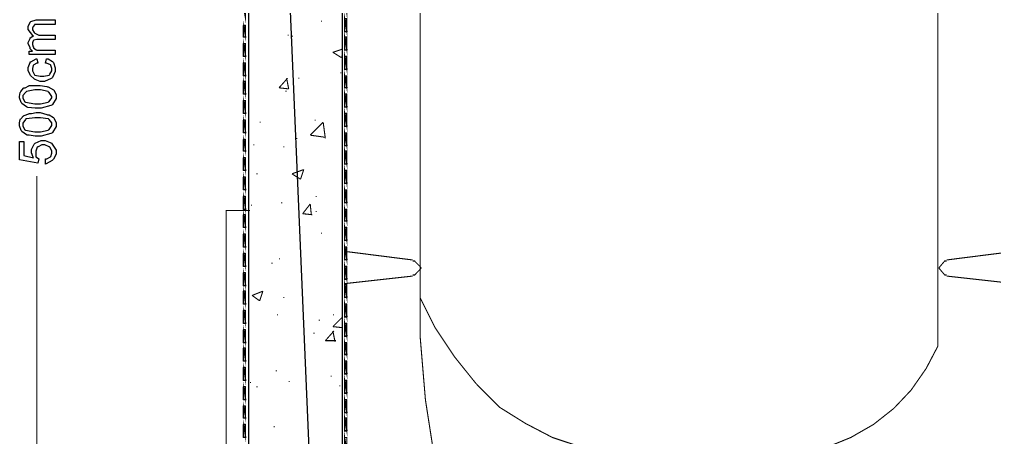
# Model space of a CAD drawing. Header units: metres. Extents: x -593 to 248, y 430 to 1024.
# Drawn here: x -519.59 to -481.19, y 899.62 to 916.09 of the extents above; entities that cross this region are included whole.
import ezdxf

# ---------------------------------------------------------------- set-up
doc = ezdxf.new("R2010")
doc.units = ezdxf.units.M
doc.header["$MEASUREMENT"] = 0
for name, color, linetype in [('C00-00-00-BLACK', 7, 'Continuous'), ('C00-7E-FF', 150, 'Continuous'), ('C00-FF-00', 3, 'Continuous'), ('C93-95-97', 253, 'Continuous'), ('CFF-00-00', 1, 'Continuous'), ('CFF-7E-00', 30, 'Continuous')]:
    doc.layers.add(name, color=color, linetype=linetype)

msp = doc.modelspace()

# ---------------------------------------------------------------- linework, layer by layer
at = {"layer": 'C00-00-00-BLACK', "const_width": 0.0423}
for points in [[(-506.871, 868.083), (-506.871, 967.316)], [(-510.558, 958.754), (-510.558, 868.083), (-506.871, 868.083)], [(-507.717, 916.026), (-507.674, 916.026)], [(-509.032, 915.473), (-508.99, 915.473)], [(-508.862, 915.431), (-508.821, 915.431)], [(-507.251, 914.796), (-506.871, 914.923)], [(-507.251, 914.796), (-506.912, 914.584)], [(-506.912, 914.584), (-506.871, 914.711)], [(-509.373, 913.396), (-509.032, 913.777)], [(-508.99, 913.354), (-509.074, 913.777)], [(-508.609, 913.777), (-508.566, 913.777)], [(-506.955, 913.991), (-506.912, 913.991)], [(-509.373, 913.396), (-508.99, 913.354)], [(-509.117, 913.269), (-509.074, 913.269)], [(-507.973, 912.126), (-507.932, 912.126)], [(-510.135, 912.041), (-510.093, 912.041)], [(-508.143, 911.531), (-507.633, 912.041)], [(-507.547, 911.403), (-507.633, 912.041)], [(-508.694, 911.403), (-508.651, 911.403)], [(-508.143, 911.531), (-507.547, 911.446)], [(-510.389, 911.15), (-510.347, 911.15)], [(-509.201, 911.066), (-509.158, 911.066)], [(-508.735, 911.15), (-508.694, 911.15)], [(-508.862, 910.007), (-508.396, 910.177)], [(-508.524, 909.792), (-508.396, 910.177)], [(-510.262, 910.007), (-510.219, 910.007)], [(-508.862, 910.007), (-508.524, 909.792)], [(-507.932, 909.116), (-507.889, 909.116)], [(-510.474, 908.777), (-510.432, 908.777)], [(-509.289, 908.861), (-509.246, 908.861)], [(-508.439, 908.437), (-508.143, 908.819)], [(-508.1, 908.395), (-508.143, 908.819)], [(-510.516, 908.564), (-511.45, 908.564), (-511.45, 872.788)], [(-508.439, 908.437), (-508.059, 908.395)], [(-507.932, 908.523), (-507.889, 908.523)], [(-507.717, 907.673), (-507.674, 907.673)], [(-506.785, 906.953), (-504.113, 906.614)], [(-480.404, 906.953), (-483.076, 906.614)], [(-509.669, 906.488), (-509.627, 906.488)], [(-509.373, 906.657), (-509.331, 906.657)], [(-503.775, 906.277), (-503.785, 906.319), (-504.032, 906.573), (-504.113, 906.573)], [(-483.076, 906.573), (-483.152, 906.573), (-483.366, 906.319), (-483.375, 906.277)], [(-506.785, 905.682), (-504.113, 905.979)], [(-504.113, 906.022), (-504.029, 906.022), (-503.785, 906.277), (-503.775, 906.318)], [(-483.375, 906.318), (-483.366, 906.277), (-483.149, 906.022), (-483.076, 906.022)], [(-480.404, 905.682), (-483.076, 905.979)], [(-510.432, 905.216), (-510.008, 905.384)], [(-510.432, 905.216), (-510.135, 905.004)], [(-510.135, 905.004), (-510.008, 905.384)], [(-509.201, 905.13), (-509.158, 905.13)], [(-509.457, 904.454), (-509.416, 904.454)], [(-507.251, 904.454), (-507.208, 904.454)], [(-507.804, 904.242), (-507.76, 904.242)], [(-507.251, 903.988), (-506.871, 904.368)], [(-508.016, 903.73), (-507.973, 903.73)], [(-507.547, 903.434), (-507.208, 903.819)], [(-507.251, 903.988), (-506.871, 903.945)], [(-507.167, 903.393), (-507.251, 903.819)], [(-507.547, 903.434), (-507.125, 903.434)], [(-509.5, 902.249), (-509.457, 902.249)], [(-510.516, 901.783), (-510.474, 901.783)], [(-508.99, 901.826), (-508.948, 901.826)], [(-507.337, 902.038), (-507.294, 902.038)], [(-510.262, 901.612), (-510.219, 901.612)], [(-506.998, 901.654), (-506.955, 901.654)], [(-509.585, 900.045), (-509.543, 900.045)]]:
    msp.add_lwpolyline(points, dxfattribs=at)
at = {"layer": 'C00-7E-FF', "const_width": 0.0423}
msp.add_lwpolyline([(-518.914, 868.676), (-518.914, 909.922)], dxfattribs=at)
at = {"layer": 'C00-FF-00', "const_width": 0.0423}
for points in [[(-506.701, 916.83), (-506.785, 916.83), (-506.701, 916.323), (-506.701, 916.83)], [(-510.688, 916.576), (-510.773, 916.576), (-510.688, 916.11), (-510.688, 916.576)], [(-506.785, 916.11), (-506.701, 915.603), (-506.785, 915.603), (-506.785, 916.11)], [(-510.773, 915.854), (-510.688, 915.389), (-510.773, 915.389), (-510.773, 915.854)], [(-506.701, 916.11), (-506.785, 916.11), (-506.701, 915.603), (-506.701, 916.11)], [(-510.688, 915.854), (-510.773, 915.854), (-510.688, 915.389), (-510.688, 915.854)], [(-506.785, 915.389), (-506.701, 914.88), (-506.785, 914.88), (-506.785, 915.389)], [(-510.773, 915.135), (-510.688, 914.626), (-510.773, 914.626), (-510.773, 915.135)], [(-506.701, 915.389), (-506.785, 915.389), (-506.701, 914.88), (-506.701, 915.389)], [(-510.688, 915.135), (-510.773, 915.135), (-510.688, 914.626), (-510.688, 915.135)], [(-506.785, 914.626), (-506.701, 914.118), (-506.785, 914.118), (-506.785, 914.626)], [(-510.773, 914.373), (-510.688, 913.864), (-510.773, 913.864), (-510.773, 914.373)], [(-506.701, 914.626), (-506.785, 914.626), (-506.701, 914.118), (-506.701, 914.626)], [(-510.688, 914.373), (-510.773, 914.373), (-510.688, 913.864), (-510.688, 914.373)], [(-506.785, 913.861), (-506.701, 913.396), (-506.785, 913.396), (-506.785, 913.861)], [(-510.688, 913.651), (-510.773, 913.651), (-510.688, 913.142), (-510.688, 913.651)], [(-510.773, 913.651), (-510.688, 913.142), (-510.773, 913.142), (-510.773, 913.651)], [(-506.701, 913.861), (-506.785, 913.861), (-506.701, 913.396), (-506.701, 913.861)], [(-506.785, 913.142), (-506.701, 912.634), (-506.785, 912.634), (-506.785, 913.142)], [(-510.688, 912.889), (-510.773, 912.889), (-510.688, 912.38), (-510.688, 912.889)], [(-510.773, 912.889), (-510.688, 912.38), (-510.773, 912.38), (-510.773, 912.889)], [(-506.701, 913.142), (-506.785, 913.142), (-506.701, 912.634), (-506.701, 913.142)], [(-506.785, 912.38), (-506.701, 911.872), (-506.785, 911.872), (-506.785, 912.38)], [(-510.688, 912.126), (-510.773, 912.126), (-510.688, 911.618), (-510.688, 912.126)], [(-510.773, 912.126), (-510.688, 911.618), (-510.773, 911.618), (-510.773, 912.126)], [(-506.701, 912.38), (-506.785, 912.38), (-506.701, 911.872), (-506.701, 912.38)], [(-506.785, 911.615), (-506.701, 911.107), (-506.785, 911.107), (-506.785, 911.615)], [(-510.688, 911.362), (-510.773, 911.362), (-510.688, 910.896), (-510.688, 911.362)], [(-510.773, 911.362), (-510.688, 910.896), (-510.773, 910.896), (-510.773, 911.362)], [(-506.701, 911.615), (-506.785, 911.615), (-506.701, 911.107), (-506.701, 911.615)], [(-506.785, 910.896), (-506.701, 910.388), (-506.785, 910.388), (-506.785, 910.896)], [(-510.688, 910.642), (-510.773, 910.642), (-510.688, 910.134), (-510.688, 910.642)], [(-510.773, 910.642), (-510.688, 910.134), (-510.773, 910.134), (-510.773, 910.642)], [(-506.701, 910.896), (-506.785, 910.896), (-506.701, 910.388), (-506.701, 910.896)], [(-506.785, 910.134), (-506.701, 909.626), (-506.785, 909.626), (-506.785, 910.134)], [(-510.688, 909.88), (-510.773, 909.88), (-510.688, 909.372), (-510.688, 909.88)], [(-510.773, 909.88), (-510.688, 909.372), (-510.773, 909.372), (-510.773, 909.88)], [(-506.701, 910.134), (-506.785, 910.134), (-506.701, 909.626), (-506.701, 910.134)], [(-506.785, 909.369), (-506.701, 908.861), (-506.785, 908.861), (-506.785, 909.369)], [(-510.688, 909.116), (-510.773, 909.116), (-510.688, 908.607), (-510.688, 909.116)], [(-510.773, 909.116), (-510.688, 908.607), (-510.773, 908.607), (-510.773, 909.116)], [(-506.701, 909.369), (-506.785, 909.369), (-506.701, 908.861), (-506.701, 909.369)], [(-506.785, 908.607), (-506.701, 908.142), (-506.785, 908.142), (-506.785, 908.607)], [(-510.688, 908.395), (-510.773, 908.395), (-510.688, 907.888), (-510.688, 908.395)], [(-510.773, 908.395), (-510.688, 907.888), (-510.773, 907.888), (-510.773, 908.395)], [(-506.701, 908.607), (-506.785, 908.607), (-506.701, 908.142), (-506.701, 908.607)], [(-510.773, 907.631), (-510.688, 907.123), (-510.773, 907.123), (-510.773, 907.631)], [(-506.701, 907.888), (-506.785, 907.888), (-506.701, 907.379), (-506.701, 907.888)], [(-506.785, 907.888), (-506.701, 907.379), (-506.785, 907.379), (-506.785, 907.888)], [(-510.688, 907.631), (-510.773, 907.631), (-510.688, 907.123), (-510.688, 907.631)], [(-510.773, 906.869), (-510.688, 906.361), (-510.773, 906.361), (-510.773, 906.869)], [(-506.701, 907.123), (-506.785, 907.123), (-506.701, 906.614), (-506.701, 907.123)], [(-506.785, 907.123), (-506.701, 906.614), (-506.785, 906.614), (-506.785, 907.123)], [(-510.688, 906.869), (-510.773, 906.869), (-510.688, 906.361), (-510.688, 906.869)], [(-510.773, 906.107), (-510.688, 905.599), (-510.773, 905.599), (-510.773, 906.107)], [(-506.701, 906.361), (-506.785, 906.361), (-506.701, 905.852), (-506.701, 906.361)], [(-506.785, 906.361), (-506.701, 905.852), (-506.785, 905.852), (-506.785, 906.361)], [(-510.688, 906.107), (-510.773, 906.107), (-510.688, 905.599), (-510.688, 906.107)], [(-510.773, 905.384), (-510.688, 904.877), (-510.773, 904.877), (-510.773, 905.384)], [(-506.701, 905.639), (-506.785, 905.639), (-506.701, 905.13), (-506.701, 905.639)], [(-506.785, 905.639), (-506.701, 905.13), (-506.785, 905.13), (-506.785, 905.639)], [(-510.688, 905.384), (-510.773, 905.384), (-510.688, 904.877), (-510.688, 905.384)], [(-510.773, 904.623), (-510.688, 904.115), (-510.773, 904.115), (-510.773, 904.623)], [(-506.701, 904.877), (-506.785, 904.877), (-506.701, 904.368), (-506.701, 904.877)], [(-506.785, 904.877), (-506.701, 904.368), (-506.785, 904.368), (-506.785, 904.877)], [(-510.688, 904.623), (-510.773, 904.623), (-510.688, 904.115), (-510.688, 904.623)], [(-510.773, 903.861), (-510.688, 903.353), (-510.773, 903.353), (-510.773, 903.861)], [(-506.701, 904.115), (-506.785, 904.115), (-506.701, 903.606), (-506.701, 904.115)], [(-506.785, 904.115), (-506.701, 903.606), (-506.785, 903.606), (-506.785, 904.115)], [(-510.688, 903.861), (-510.773, 903.861), (-510.688, 903.353), (-510.688, 903.861)], [(-510.773, 903.138), (-510.688, 902.63), (-510.773, 902.63), (-510.773, 903.138)], [(-506.701, 903.35), (-506.785, 903.35), (-506.701, 902.884), (-506.701, 903.35)], [(-506.785, 903.35), (-506.701, 902.884), (-506.785, 902.884), (-506.785, 903.35)], [(-510.688, 903.138), (-510.773, 903.138), (-510.688, 902.63), (-510.688, 903.138)], [(-510.773, 902.376), (-510.688, 901.868), (-510.773, 901.868), (-510.773, 902.376)], [(-506.701, 902.63), (-506.785, 902.63), (-506.701, 902.122), (-506.701, 902.63)], [(-506.785, 902.63), (-506.701, 902.122), (-506.785, 902.122), (-506.785, 902.63)], [(-510.688, 902.376), (-510.773, 902.376), (-510.688, 901.868), (-510.688, 902.376)], [(-506.785, 901.868), (-506.701, 901.36), (-506.785, 901.36), (-506.785, 901.868)], [(-510.773, 901.612), (-510.688, 901.104), (-510.773, 901.104), (-510.773, 901.612)], [(-506.701, 901.868), (-506.785, 901.868), (-506.701, 901.36), (-506.701, 901.868)], [(-510.688, 901.612), (-510.773, 901.612), (-510.688, 901.104), (-510.688, 901.612)], [(-506.785, 901.104), (-506.701, 900.595), (-506.785, 900.595), (-506.785, 901.104)], [(-510.773, 900.85), (-510.688, 900.384), (-510.773, 900.384), (-510.773, 900.85)], [(-506.701, 901.104), (-506.785, 901.104), (-506.701, 900.595), (-506.701, 901.104)], [(-510.688, 900.85), (-510.773, 900.85), (-510.688, 900.384), (-510.688, 900.85)], [(-506.785, 900.384), (-506.701, 899.876), (-506.785, 899.876), (-506.785, 900.384)], [(-510.773, 900.13), (-510.688, 899.622), (-510.773, 899.622), (-510.773, 900.13)], [(-506.701, 900.384), (-506.785, 900.384), (-506.701, 899.876), (-506.701, 900.384)], [(-510.688, 900.13), (-510.773, 900.13), (-510.688, 899.622), (-510.688, 900.13)], [(-506.785, 899.619), (-506.701, 899.111), (-506.785, 899.111), (-506.785, 899.619)], [(-506.701, 899.619), (-506.785, 899.619), (-506.701, 899.111), (-506.701, 899.619)]]:
    msp.add_lwpolyline(points, close=True, dxfattribs=at)
at = {"layer": 'C00-FF-00'}
for points in [[(-506.701, 916.11), (-506.785, 916.11), (-506.701, 915.603), (-506.701, 916.11)], [(-506.785, 916.11), (-506.701, 915.603), (-506.785, 915.603), (-506.785, 916.11)], [(-510.688, 915.854), (-510.773, 915.854), (-510.688, 915.389), (-510.688, 915.854)], [(-510.773, 915.854), (-510.688, 915.389), (-510.773, 915.389), (-510.773, 915.854)], [(-506.701, 915.389), (-506.785, 915.389), (-506.701, 914.88), (-506.701, 915.389)], [(-506.785, 915.389), (-506.701, 914.88), (-506.785, 914.88), (-506.785, 915.389)], [(-510.688, 915.135), (-510.773, 915.135), (-510.688, 914.626), (-510.688, 915.135)], [(-510.773, 915.135), (-510.688, 914.626), (-510.773, 914.626), (-510.773, 915.135)], [(-506.701, 914.626), (-506.785, 914.626), (-506.701, 914.118), (-506.701, 914.626)], [(-506.785, 914.626), (-506.701, 914.118), (-506.785, 914.118), (-506.785, 914.626)], [(-510.688, 914.373), (-510.773, 914.373), (-510.688, 913.864), (-510.688, 914.373)], [(-510.773, 914.373), (-510.688, 913.864), (-510.773, 913.864), (-510.773, 914.373)], [(-510.688, 913.651), (-510.773, 913.651), (-510.688, 913.142), (-510.688, 913.651)], [(-510.773, 913.651), (-510.688, 913.142), (-510.773, 913.142), (-510.773, 913.651)], [(-506.701, 913.861), (-506.785, 913.861), (-506.701, 913.396), (-506.701, 913.861)], [(-506.785, 913.861), (-506.701, 913.396), (-506.785, 913.396), (-506.785, 913.861)], [(-510.688, 912.889), (-510.773, 912.889), (-510.688, 912.38), (-510.688, 912.889)], [(-510.773, 912.889), (-510.688, 912.38), (-510.773, 912.38), (-510.773, 912.889)], [(-506.701, 913.142), (-506.785, 913.142), (-506.701, 912.634), (-506.701, 913.142)], [(-506.785, 913.142), (-506.701, 912.634), (-506.785, 912.634), (-506.785, 913.142)], [(-510.688, 912.126), (-510.773, 912.126), (-510.688, 911.618), (-510.688, 912.126)], [(-510.773, 912.126), (-510.688, 911.618), (-510.773, 911.618), (-510.773, 912.126)], [(-506.701, 912.38), (-506.785, 912.38), (-506.701, 911.872), (-506.701, 912.38)], [(-506.785, 912.38), (-506.701, 911.872), (-506.785, 911.872), (-506.785, 912.38)], [(-510.688, 911.362), (-510.773, 911.362), (-510.688, 910.896), (-510.688, 911.362)], [(-510.773, 911.362), (-510.688, 910.896), (-510.773, 910.896), (-510.773, 911.362)], [(-506.701, 911.615), (-506.785, 911.615), (-506.701, 911.107), (-506.701, 911.615)], [(-506.785, 911.615), (-506.701, 911.107), (-506.785, 911.107), (-506.785, 911.615)], [(-510.688, 910.642), (-510.773, 910.642), (-510.688, 910.134), (-510.688, 910.642)], [(-510.773, 910.642), (-510.688, 910.134), (-510.773, 910.134), (-510.773, 910.642)], [(-506.701, 910.896), (-506.785, 910.896), (-506.701, 910.388), (-506.701, 910.896)], [(-506.785, 910.896), (-506.701, 910.388), (-506.785, 910.388), (-506.785, 910.896)], [(-510.688, 909.88), (-510.773, 909.88), (-510.688, 909.372), (-510.688, 909.88)], [(-510.773, 909.88), (-510.688, 909.372), (-510.773, 909.372), (-510.773, 909.88)], [(-506.701, 910.134), (-506.785, 910.134), (-506.701, 909.626), (-506.701, 910.134)], [(-506.785, 910.134), (-506.701, 909.626), (-506.785, 909.626), (-506.785, 910.134)], [(-510.688, 909.116), (-510.773, 909.116), (-510.688, 908.607), (-510.688, 909.116)], [(-510.773, 909.116), (-510.688, 908.607), (-510.773, 908.607), (-510.773, 909.116)], [(-506.701, 909.369), (-506.785, 909.369), (-506.701, 908.861), (-506.701, 909.369)], [(-506.785, 909.369), (-506.701, 908.861), (-506.785, 908.861), (-506.785, 909.369)], [(-510.688, 908.395), (-510.773, 908.395), (-510.688, 907.888), (-510.688, 908.395)], [(-510.773, 908.395), (-510.688, 907.888), (-510.773, 907.888), (-510.773, 908.395)], [(-506.701, 908.607), (-506.785, 908.607), (-506.701, 908.142), (-506.701, 908.607)], [(-506.785, 908.607), (-506.701, 908.142), (-506.785, 908.142), (-506.785, 908.607)], [(-506.701, 907.888), (-506.785, 907.888), (-506.701, 907.379), (-506.701, 907.888)], [(-506.785, 907.888), (-506.701, 907.379), (-506.785, 907.379), (-506.785, 907.888)], [(-510.688, 907.631), (-510.773, 907.631), (-510.688, 907.123), (-510.688, 907.631)], [(-510.773, 907.631), (-510.688, 907.123), (-510.773, 907.123), (-510.773, 907.631)], [(-506.701, 907.123), (-506.785, 907.123), (-506.701, 906.614), (-506.701, 907.123)], [(-506.785, 907.123), (-506.701, 906.614), (-506.785, 906.614), (-506.785, 907.123)], [(-510.688, 906.869), (-510.773, 906.869), (-510.688, 906.361), (-510.688, 906.869)], [(-510.773, 906.869), (-510.688, 906.361), (-510.773, 906.361), (-510.773, 906.869)], [(-506.701, 906.361), (-506.785, 906.361), (-506.701, 905.852), (-506.701, 906.361)], [(-506.785, 906.361), (-506.701, 905.852), (-506.785, 905.852), (-506.785, 906.361)], [(-510.688, 906.107), (-510.773, 906.107), (-510.688, 905.599), (-510.688, 906.107)], [(-510.773, 906.107), (-510.688, 905.599), (-510.773, 905.599), (-510.773, 906.107)], [(-506.701, 905.639), (-506.785, 905.639), (-506.701, 905.13), (-506.701, 905.639)], [(-506.785, 905.639), (-506.701, 905.13), (-506.785, 905.13), (-506.785, 905.639)], [(-510.688, 905.384), (-510.773, 905.384), (-510.688, 904.877), (-510.688, 905.384)], [(-510.773, 905.384), (-510.688, 904.877), (-510.773, 904.877), (-510.773, 905.384)], [(-506.701, 904.877), (-506.785, 904.877), (-506.701, 904.368), (-506.701, 904.877)], [(-506.785, 904.877), (-506.701, 904.368), (-506.785, 904.368), (-506.785, 904.877)], [(-510.688, 904.623), (-510.773, 904.623), (-510.688, 904.115), (-510.688, 904.623)], [(-510.773, 904.623), (-510.688, 904.115), (-510.773, 904.115), (-510.773, 904.623)], [(-506.701, 904.115), (-506.785, 904.115), (-506.701, 903.606), (-506.701, 904.115)], [(-506.785, 904.115), (-506.701, 903.606), (-506.785, 903.606), (-506.785, 904.115)], [(-510.688, 903.861), (-510.773, 903.861), (-510.688, 903.353), (-510.688, 903.861)], [(-510.773, 903.861), (-510.688, 903.353), (-510.773, 903.353), (-510.773, 903.861)], [(-506.701, 903.35), (-506.785, 903.35), (-506.701, 902.884), (-506.701, 903.35)], [(-506.785, 903.35), (-506.701, 902.884), (-506.785, 902.884), (-506.785, 903.35)], [(-510.688, 903.138), (-510.773, 903.138), (-510.688, 902.63), (-510.688, 903.138)], [(-510.773, 903.138), (-510.688, 902.63), (-510.773, 902.63), (-510.773, 903.138)], [(-506.701, 902.63), (-506.785, 902.63), (-506.701, 902.122), (-506.701, 902.63)], [(-506.785, 902.63), (-506.701, 902.122), (-506.785, 902.122), (-506.785, 902.63)], [(-510.688, 902.376), (-510.773, 902.376), (-510.688, 901.868), (-510.688, 902.376)], [(-510.773, 902.376), (-510.688, 901.868), (-510.773, 901.868), (-510.773, 902.376)], [(-506.701, 901.868), (-506.785, 901.868), (-506.701, 901.36), (-506.701, 901.868)], [(-506.785, 901.868), (-506.701, 901.36), (-506.785, 901.36), (-506.785, 901.868)], [(-510.688, 901.612), (-510.773, 901.612), (-510.688, 901.104), (-510.688, 901.612)], [(-510.773, 901.612), (-510.688, 901.104), (-510.773, 901.104), (-510.773, 901.612)], [(-506.701, 901.104), (-506.785, 901.104), (-506.701, 900.595), (-506.701, 901.104)], [(-506.785, 901.104), (-506.701, 900.595), (-506.785, 900.595), (-506.785, 901.104)], [(-510.688, 900.85), (-510.773, 900.85), (-510.688, 900.384), (-510.688, 900.85)], [(-510.773, 900.85), (-510.688, 900.384), (-510.773, 900.384), (-510.773, 900.85)], [(-506.701, 900.384), (-506.785, 900.384), (-506.701, 899.876), (-506.701, 900.384)], [(-506.785, 900.384), (-506.701, 899.876), (-506.785, 899.876), (-506.785, 900.384)], [(-510.688, 900.13), (-510.773, 900.13), (-510.688, 899.622), (-510.688, 900.13)], [(-510.773, 900.13), (-510.688, 899.622), (-510.773, 899.622), (-510.773, 900.13)]]:
    msp.add_lwpolyline(points, close=True, dxfattribs=at)
at = {"layer": 'C93-95-97', "const_width": 0.0423}
for points in [[(-510.558, 954.599), (-506.871, 868.083), (-510.558, 868.083), (-510.558, 954.599)], [(-506.871, 954.599), (-510.558, 954.599), (-506.871, 868.083), (-506.871, 954.599)]]:
    msp.add_lwpolyline(points, close=True, dxfattribs=at)
at = {"layer": 'C93-95-97'}
for points in [[(-506.871, 954.599), (-510.558, 954.599), (-506.871, 868.083), (-506.871, 954.599)], [(-510.558, 954.599), (-506.871, 868.083), (-510.558, 868.083), (-510.558, 954.599)]]:
    msp.add_lwpolyline(points, close=True, dxfattribs=at)
at = {"layer": 'CFF-00-00', "const_width": 0.0423}
for points in [[(-481.253, 959.304), (-482.357, 959.304), (-482.78, 959.22), (-483.162, 958.924), (-483.375, 958.542), (-483.418, 958.073), (-483.418, 953.031), (-483.418, 903.223)], [(-503.817, 958.073), (-503.817, 953.031), (-503.817, 903.646)], [(-503.817, 905.13), (-503.222, 903.945), (-502.46, 902.8), (-501.611, 901.742), (-500.679, 900.807)], [(-503.817, 903.646), (-503.605, 901.104), (-503.222, 898.645), (-502.713, 896.188), (-502.079, 893.73), (-501.272, 891.354), (-500.38, 889.022), (-499.745, 887.795), (-499.023, 886.692), (-498.177, 885.634), (-497.2, 884.699), (-496.139, 883.853), (-494.996, 883.173), (-493.766, 882.58), (-492.492, 882.157)], [(-488.759, 898.984), (-487.786, 899.238), (-486.852, 899.619), (-485.96, 900.13), (-485.156, 900.765), (-484.476, 901.484), (-483.884, 902.334), (-483.418, 903.223)], [(-500.679, 900.807), (-499.661, 900.172), (-498.6, 899.619), (-497.453, 899.238), (-496.265, 898.941), (-495.08, 898.815), (-493.85, 898.772)]]:
    msp.add_lwpolyline(points, dxfattribs=at)
at = {"layer": 'CFF-7E-00'}
for points in [[(-518.194, 914.711), (-519.211, 914.711), (-519.211, 914.839), (-519.083, 914.839), (-519.094, 914.85), (-519.168, 914.936), (-519.168, 914.965), (-519.18, 914.988), (-519.253, 915.129), (-519.253, 915.176), (-519.253, 915.176), (-519.18, 915.336), (-519.168, 915.346), (-519.168, 915.368), (-519.073, 915.431), (-519.042, 915.431), (-519.073, 915.453), (-519.253, 915.69), (-519.253, 915.769), (-519.253, 915.823), (-519.18, 915.974), (-519.168, 915.984), (-519.148, 916.006), (-518.941, 916.068), (-518.872, 916.068), (-518.194, 916.068), (-518.194, 915.897), (-518.829, 915.897), (-518.872, 915.897), (-518.967, 915.897), (-518.999, 915.897), (-518.999, 915.876), (-519.042, 915.828), (-519.042, 915.812), (-519.053, 915.812), (-519.083, 915.75), (-519.083, 915.727), (-519.083, 915.686), (-519.01, 915.569), (-518.999, 915.558), (-518.989, 915.548), (-518.838, 915.473), (-518.787, 915.473), (-518.194, 915.473), (-518.194, 915.304), (-518.872, 915.304), (-518.915, 915.304), (-519.032, 915.273), (-519.042, 915.262), (-519.053, 915.252), (-519.083, 915.165), (-519.083, 915.135), (-519.083, 915.103), (-519.053, 915.008), (-519.042, 915.008), (-519.042, 914.977), (-518.936, 914.891), (-518.914, 914.88), (-518.861, 914.88), (-518.743, 914.88), (-518.703, 914.88), (-518.194, 914.88), (-518.194, 914.711)], [(-518.576, 914.373), (-518.533, 914.542), (-518.47, 914.542), (-518.291, 914.436), (-518.28, 914.414), (-518.259, 914.393), (-518.194, 914.187), (-518.194, 914.118), (-518.194, 914.034), (-518.3, 913.8), (-518.321, 913.777), (-518.343, 913.757), (-518.613, 913.651), (-518.703, 913.651), (-518.777, 913.651), (-518.978, 913.725), (-518.999, 913.735), (-519.021, 913.746), (-519.159, 913.885), (-519.168, 913.907), (-519.18, 913.918), (-519.253, 914.068), (-519.253, 914.118), (-519.253, 914.192), (-519.18, 914.393), (-519.168, 914.414), (-519.148, 914.425), (-518.936, 914.533), (-518.914, 914.542), (-518.872, 914.373), (-518.915, 914.373), (-519.032, 914.299), (-519.042, 914.287), (-519.053, 914.278), (-519.083, 914.158), (-519.083, 914.118), (-519.083, 914.066), (-519.01, 913.929), (-518.999, 913.907), (-518.989, 913.896), (-518.774, 913.861), (-518.703, 913.861), (-518.63, 913.861), (-518.429, 913.896), (-518.406, 913.907), (-518.397, 913.929), (-518.321, 914.071), (-518.321, 914.118), (-518.321, 914.161), (-518.354, 914.278), (-518.364, 914.287), (-518.375, 914.299), (-518.526, 914.373), (-518.576, 914.373)], [(-518.872, 912.593), (-518.978, 912.593), (-519.264, 912.624), (-519.295, 912.634), (-519.317, 912.645), (-519.499, 912.783), (-519.509, 912.803), (-519.531, 912.814), (-519.594, 912.996), (-519.594, 913.057), (-519.594, 913.057), (-519.563, 913.217), (-519.552, 913.226), (-519.542, 913.248), (-519.436, 913.386), (-519.425, 913.396), (-519.372, 913.396), (-519.233, 913.472), (-519.211, 913.481), (-519.127, 913.481), (-518.937, 913.481), (-518.872, 913.481), (-518.777, 913.481), (-518.513, 913.449), (-518.49, 913.438), (-518.47, 913.429), (-518.259, 913.323), (-518.237, 913.312), (-518.227, 913.291), (-518.153, 913.116), (-518.153, 913.057), (-518.153, 912.973), (-518.3, 912.741), (-518.321, 912.719), (-518.354, 912.699), (-518.743, 912.593), (-518.872, 912.593)], [(-518.872, 912.76), (-518.768, 912.76), (-518.46, 912.836), (-518.449, 912.846), (-518.429, 912.857), (-518.321, 913.007), (-518.321, 913.057), (-518.321, 913.057), (-518.429, 913.217), (-518.449, 913.226), (-518.46, 913.248), (-518.77, 913.312), (-518.872, 913.312), (-518.989, 913.312), (-519.319, 913.248), (-519.341, 913.226), (-519.363, 913.217), (-519.467, 913.097), (-519.467, 913.057), (-519.467, 913.005), (-519.393, 912.857), (-519.382, 912.846), (-519.361, 912.836), (-518.995, 912.76), (-518.872, 912.76)], [(-518.872, 911.489), (-518.978, 911.489), (-519.217, 911.531), (-519.295, 911.531), (-519.317, 911.542), (-519.499, 911.68), (-519.509, 911.701), (-519.531, 911.712), (-519.594, 911.896), (-519.594, 911.957), (-519.594, 912.011), (-519.563, 912.147), (-519.552, 912.168), (-519.542, 912.179), (-519.436, 912.287), (-519.425, 912.296), (-519.415, 912.307), (-519.233, 912.371), (-519.211, 912.38), (-519.127, 912.38), (-518.937, 912.423), (-518.872, 912.423), (-518.777, 912.423), (-518.513, 912.348), (-518.49, 912.337), (-518.427, 912.337), (-518.259, 912.222), (-518.237, 912.211), (-518.227, 912.19), (-518.153, 912.016), (-518.153, 911.957), (-518.153, 911.872), (-518.3, 911.638), (-518.321, 911.615), (-518.354, 911.595), (-518.743, 911.489), (-518.872, 911.489)], [(-518.872, 911.658), (-518.768, 911.658), (-518.46, 911.732), (-518.449, 911.742), (-518.429, 911.753), (-518.321, 911.906), (-518.321, 911.957), (-518.321, 912.011), (-518.429, 912.147), (-518.449, 912.168), (-518.46, 912.179), (-518.77, 912.211), (-518.872, 912.211), (-518.989, 912.211), (-519.319, 912.179), (-519.341, 912.168), (-519.363, 912.147), (-519.467, 912.005), (-519.467, 911.957), (-519.467, 911.904), (-519.393, 911.753), (-519.382, 911.742), (-519.361, 911.732), (-518.995, 911.658), (-518.872, 911.658)], [(-518.576, 910.388), (-518.576, 910.6), (-518.523, 910.6), (-518.375, 910.674), (-518.364, 910.684), (-518.354, 910.695), (-518.321, 910.815), (-518.321, 910.853), (-518.321, 910.907), (-518.397, 911.056), (-518.406, 911.066), (-518.429, 911.077), (-518.602, 911.15), (-518.66, 911.15), (-518.714, 911.15), (-518.862, 911.077), (-518.872, 911.066), (-518.894, 911.056), (-518.956, 910.904), (-518.956, 910.853), (-518.956, 910.812), (-518.956, 910.717), (-518.956, 910.684), (-518.946, 910.674), (-518.841, 910.611), (-518.829, 910.6), (-518.872, 910.43), (-519.594, 910.557), (-519.594, 911.276), (-519.425, 911.276), (-519.425, 910.727), (-519.042, 910.642), (-519.053, 910.665), (-519.126, 910.838), (-519.126, 910.896), (-519.126, 910.97), (-519.021, 911.172), (-518.999, 911.192), (-518.978, 911.214), (-518.74, 911.319), (-518.66, 911.319), (-518.587, 911.319), (-518.386, 911.246), (-518.364, 911.235), (-518.332, 911.214), (-518.153, 910.944), (-518.153, 910.853), (-518.153, 910.78), (-518.259, 910.579), (-518.28, 910.557), (-518.302, 910.537), (-518.544, 910.399), (-518.576, 910.388)]]:
    msp.add_lwpolyline(points, close=True, dxfattribs=at)

doc.saveas('drawing.dxf')
